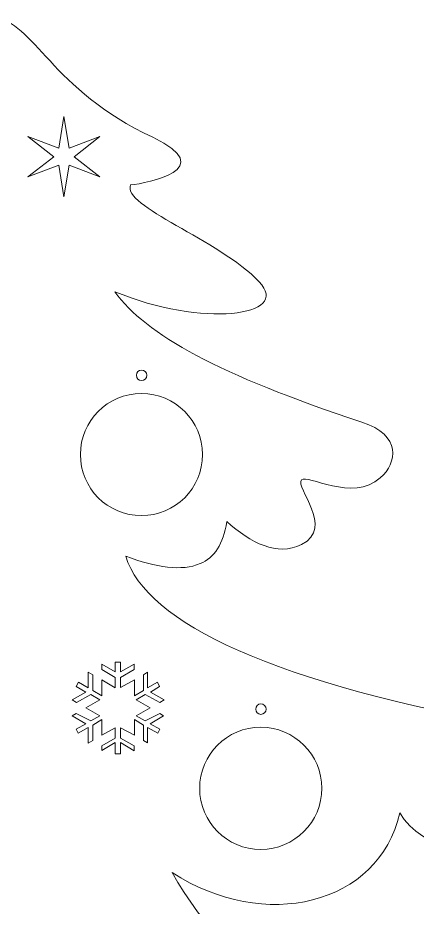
# Model space of a CAD drawing. Header units: centimetres. Extents: x -35.5 to 35.5, y -33.3 to 33.3.
# Drawn here: x -8.17 to 0.68, y 13.59 to 33.31 of the extents above; entities that cross this region are included whole.
import ezdxf

# ---------------------------------------------------------------- set-up
doc = ezdxf.new("R2010")
doc.units = ezdxf.units.CM
doc.header["$MEASUREMENT"] = 0
doc.layers.add('layer 1', color=7, linetype='Continuous')

msp = doc.modelspace()

# ---------------------------------------------------------------- linework, layer by layer
at = {"layer": 'layer 1', "lineweight": 9}
for points, knots in [([(-8.69996, 33.31105), (-9.57356, 33.23839), (-9.96072, 31.7148), (-12.21695, 30.66062), (-12.21695, 30.66062), (-13.72452, 29.95626), (-12.08477, 29.63667), (-11.72849, 29.60692), (-11.72849, 29.60692), (-11.51468, 29.13203), (-13.69064, 28.39256), (-14.57783, 27.45679), (-14.57783, 27.45679), (-15.3133, 26.68103), (-13.2985, 26.4383), (-11.37855, 27.23489), (-11.37855, 27.23489), (-12.06178, 26.28279), (-13.6937, 25.3876), (-16.85781, 24.34451), (-16.85781, 24.34451), (-17.7408, 24.05342), (-17.64141, 23.4406), (-17.26465, 23.10604), (-17.26465, 23.10604), (-16.64942, 22.55975), (-15.63923, 23.19879), (-15.51834, 23.06344), (-15.51834, 23.06344), (-15.36679, 22.89377), (-16.26437, 22.00707), (-15.51834, 21.62882), (-15.51834, 21.62882), (-14.97629, 21.35398), (-14.39222, 21.66757), (-13.86027, 22.13812), (-13.86027, 22.13812), (-13.78771, 21.6329), (-13.57903, 21.33942), (-13.26817, 21.20495), (-13.26817, 21.20495), (-12.86534, 21.03068), (-12.29083, 21.12337), (-11.61854, 21.3682), (-11.61854, 21.3682), (-12.05392, 19.90109), (-14.9346, 18.52488), (-20.39752, 17.57824), (-20.39752, 17.57824), (-21.03886, 17.4671), (-21.96695, 16.51546), (-20.2111, 15.08079), (-20.2111, 15.08079), (-19.57587, 14.56177), (-18.18689, 14.84742), (-17.69425, 15.67707), (-17.69425, 15.67707), (-17.24301, 13.62761), (-14.68004, 13.02159), (-12.64697, 14.35763), (-12.64697, 14.35763), (-13.99976, 11.91087), (-16.53834, 10.3979), (-21.15041, 11.09197), (-21.15041, 11.09197), (-22.79702, 11.33977), (-22.89712, 10.00709), (-22.9055, 9.46937), (-22.9055, 9.46937), (-22.93641, 7.48972), (-20.68618, 8.01312), (-20.56264, 7.48916), (-20.56264, 7.48916), (-20.41535, 6.86454), (-22.02846, 6.7159), (-20.58888, 5.45652), (-20.58888, 5.45652), (-19.78914, 4.75688), (-18.85519, 5.14032), (-17.28526, 5.56123), (-17.28526, 5.56123), (-16.50813, 3.77522), (-14.92701, 3.86512), (-12.92067, 4.94715), (-12.92067, 4.94715), (-14.96243, 2.01689), (-18.40334, 1.14219), (-23.06791, 0.73301), (-23.06791, 0.73301), (-25.49288, 0.5203), (-26.00866, -0.56034), (-25.48154, -1.68145), (-25.48154, -1.68145), (-24.98863, -2.72975), (-23.33723, -1.96245), (-22.81707, -2.89521), (-22.81707, -2.89521), (-22.47776, -3.50367), (-24.09401, -3.89054), (-23.00601, -5.02016), (-23.00601, -5.02016), (-22.49845, -5.54715), (-21.3276, -5.95057), (-19.02639, -5.02531), (-19.02639, -5.02531), (-17.77078, -7.03432), (-16.07257, -7.03833), (-14.04312, -5.5423), (-14.04312, -5.5423), (-12.88653, -6.70755), (-11.62595, -6.64552), (-10.24177, -5.12508), (-10.24177, -5.12508), (-10.24177, -5.12508), (-10.53621, -7.46833), (-10.53621, -7.46833), (-10.53621, -7.46833), (-10.53621, -7.46833), (-10.24177, -7.46833), (-10.24177, -7.46833), (-10.24177, -7.46833), (-10.24177, -7.46833), (-10.24177, -8.80556), (-10.24177, -8.80556), (-10.24177, -8.80556), (-10.24177, -8.80556), (-8.69996, -8.80556), (-8.69996, -8.80556), (-8.69996, -8.80556), (-8.69996, -8.80556), (-7.15815, -8.80556), (-7.15815, -8.80556), (-7.15815, -8.80556), (-7.15815, -8.80556), (-7.15815, -7.46833), (-7.15815, -7.46833), (-7.15815, -7.46833), (-7.15815, -7.46833), (-6.86371, -7.46833), (-6.86371, -7.46833), (-6.86371, -7.46833), (-6.86371, -7.46833), (-7.15815, -5.12508), (-7.15815, -5.12508), (-7.15815, -5.12508), (-5.77397, -6.64552), (-4.51339, -6.70755), (-3.35681, -5.5423), (-3.35681, -5.5423), (-1.32735, -7.03833), (0.37086, -7.03432), (1.62646, -5.02531), (1.62646, -5.02531), (3.92768, -5.95057), (5.09853, -5.54715), (5.60609, -5.02016), (5.60609, -5.02016), (6.69408, -3.89054), (5.07784, -3.50367), (5.41715, -2.89521), (5.41715, -2.89521), (5.93731, -1.96245), (7.5887, -2.72975), (8.08161, -1.68145), (8.08161, -1.68145), (8.60874, -0.56034), (8.09295, 0.5203), (5.66799, 0.73301), (5.66799, 0.73301), (1.00341, 1.14219), (-2.43749, 2.01689), (-4.47925, 4.94715), (-4.47925, 4.94715), (-2.47291, 3.86512), (-0.89179, 3.77522), (-0.11466, 5.56123), (-0.11466, 5.56123), (1.45527, 5.14032), (2.38922, 4.75688), (3.18896, 5.45652), (3.18896, 5.45652), (4.62854, 6.7159), (3.01543, 6.86454), (3.16272, 7.48916), (3.16272, 7.48916), (3.28626, 8.01312), (5.53649, 7.48972), (5.50558, 9.46937), (5.50558, 9.46937), (5.4972, 10.00709), (5.3971, 11.33977), (3.75048, 11.09197), (3.75048, 11.09197), (-0.86158, 10.3979), (-3.40016, 11.91087), (-4.75295, 14.35763), (-4.75295, 14.35763), (-2.71988, 13.02159), (-0.15691, 13.62761), (0.29433, 15.67707), (0.29433, 15.67707), (0.78697, 14.84742), (2.17595, 14.56177), (2.81117, 15.08079), (2.81117, 15.08079), (4.56703, 16.51546), (3.63894, 17.4671), (2.9976, 17.57824), (2.9976, 17.57824), (-2.46532, 18.52488), (-5.346, 19.90109), (-5.78139, 21.3682), (-5.78139, 21.3682), (-5.1091, 21.12337), (-4.53459, 21.03068), (-4.13175, 21.20495), (-4.13175, 21.20495), (-3.8209, 21.33942), (-3.61221, 21.6329), (-3.53965, 22.13812), (-3.53965, 22.13812), (-3.0077, 21.66757), (-2.42363, 21.35398), (-1.88158, 21.62882), (-1.88158, 21.62882), (-1.13555, 22.00707), (-2.03313, 22.89377), (-1.88158, 23.06344), (-1.88158, 23.06344), (-1.76069, 23.19879), (-0.7505, 22.55975), (-0.13527, 23.10604), (-0.13527, 23.10604), (0.24149, 23.4406), (0.34088, 24.05342), (-0.54211, 24.34451), (-0.54211, 24.34451), (-3.70622, 25.3876), (-5.33814, 26.28279), (-6.02137, 27.23489), (-6.02137, 27.23489), (-4.10143, 26.4383), (-2.08663, 26.68103), (-2.82209, 27.45679), (-2.82209, 27.45679), (-3.70928, 28.39256), (-5.88525, 29.13203), (-5.67143, 29.60692), (-5.67143, 29.60692), (-5.31515, 29.63667), (-3.67541, 29.95626), (-5.18297, 30.66062), (-5.18297, 30.66062), (-7.43921, 31.7148), (-7.82636, 33.23839), (-8.69996, 33.31105)], [0, 0, 0, 0, 0.01538462, 0.01538462, 0.01538462, 0.01538462, 0.03076923, 0.03076923, 0.03076923, 0.03076923, 0.04615385, 0.04615385, 0.04615385, 0.04615385, 0.06153846, 0.06153846, 0.06153846, 0.06153846, 0.07692308, 0.07692308, 0.07692308, 0.07692308, 0.09230769, 0.09230769, 0.09230769, 0.09230769, 0.10769231, 0.10769231, 0.10769231, 0.10769231, 0.12307692, 0.12307692, 0.12307692, 0.12307692, 0.13846154, 0.13846154, 0.13846154, 0.13846154, 0.15384615, 0.15384615, 0.15384615, 0.15384615, 0.16923077, 0.16923077, 0.16923077, 0.16923077, 0.18461538, 0.18461538, 0.18461538, 0.18461538, 0.2, 0.2, 0.2, 0.2, 0.21538462, 0.21538462, 0.21538462, 0.21538462, 0.23076923, 0.23076923, 0.23076923, 0.23076923, 0.24615385, 0.24615385, 0.24615385, 0.24615385, 0.26153846, 0.26153846, 0.26153846, 0.26153846, 0.27692308, 0.27692308, 0.27692308, 0.27692308, 0.29230769, 0.29230769, 0.29230769, 0.29230769, 0.30769231, 0.30769231, 0.30769231, 0.30769231, 0.32307692, 0.32307692, 0.32307692, 0.32307692, 0.33846154, 0.33846154, 0.33846154, 0.33846154, 0.35384615, 0.35384615, 0.35384615, 0.35384615, 0.36923077, 0.36923077, 0.36923077, 0.36923077, 0.38461538, 0.38461538, 0.38461538, 0.38461538, 0.4, 0.4, 0.4, 0.4, 0.41538462, 0.41538462, 0.41538462, 0.41538462, 0.43076923, 0.43076923, 0.43076923, 0.43076923, 0.44615385, 0.44615385, 0.44615385, 0.44615385, 0.46153846, 0.46153846, 0.46153846, 0.46153846, 0.47692308, 0.47692308, 0.47692308, 0.47692308, 0.49230769, 0.49230769, 0.49230769, 0.49230769, 0.50769231, 0.50769231, 0.50769231, 0.50769231, 0.52307692, 0.52307692, 0.52307692, 0.52307692, 0.53846154, 0.53846154, 0.53846154, 0.53846154, 0.55384615, 0.55384615, 0.55384615, 0.55384615, 0.56923077, 0.56923077, 0.56923077, 0.56923077, 0.58461538, 0.58461538, 0.58461538, 0.58461538, 0.6, 0.6, 0.6, 0.6, 0.61538462, 0.61538462, 0.61538462, 0.61538462, 0.63076923, 0.63076923, 0.63076923, 0.63076923, 0.64615385, 0.64615385, 0.64615385, 0.64615385, 0.66153846, 0.66153846, 0.66153846, 0.66153846, 0.67692308, 0.67692308, 0.67692308, 0.67692308, 0.69230769, 0.69230769, 0.69230769, 0.69230769, 0.70769231, 0.70769231, 0.70769231, 0.70769231, 0.72307692, 0.72307692, 0.72307692, 0.72307692, 0.73846154, 0.73846154, 0.73846154, 0.73846154, 0.75384615, 0.75384615, 0.75384615, 0.75384615, 0.76923077, 0.76923077, 0.76923077, 0.76923077, 0.78461538, 0.78461538, 0.78461538, 0.78461538, 0.8, 0.8, 0.8, 0.8, 0.81538462, 0.81538462, 0.81538462, 0.81538462, 0.83076923, 0.83076923, 0.83076923, 0.83076923, 0.84615385, 0.84615385, 0.84615385, 0.84615385, 0.86153846, 0.86153846, 0.86153846, 0.86153846, 0.87692308, 0.87692308, 0.87692308, 0.87692308, 0.89230769, 0.89230769, 0.89230769, 0.89230769, 0.90769231, 0.90769231, 0.90769231, 0.90769231, 0.92307692, 0.92307692, 0.92307692, 0.92307692, 0.93846154, 0.93846154, 0.93846154, 0.93846154, 0.95384615, 0.95384615, 0.95384615, 0.95384615, 0.96923077, 0.96923077, 0.96923077, 0.96923077, 1, 1, 1, 1]), ([(-7.15039, 31.1213), (-7.15039, 31.1213), (-7.03641, 30.42106), (-7.03641, 30.42106), (-7.03641, 30.42106), (-7.03641, 30.42106), (-6.35212, 30.67575), (-6.35212, 30.67575), (-6.35212, 30.67575), (-6.35212, 30.67575), (-6.92243, 30.23022), (-6.92243, 30.23022), (-6.92243, 30.23022), (-6.92243, 30.23022), (-6.35212, 29.78469), (-6.35212, 29.78469), (-6.35212, 29.78469), (-6.35212, 29.78469), (-7.03641, 30.03939), (-7.03641, 30.03939), (-7.03641, 30.03939), (-7.03641, 30.03939), (-7.15039, 29.33915), (-7.15039, 29.33915), (-7.15039, 29.33915), (-7.15039, 29.33915), (-7.26437, 30.03939), (-7.26437, 30.03939), (-7.26437, 30.03939), (-7.26437, 30.03939), (-7.94866, 29.78469), (-7.94866, 29.78469), (-7.94866, 29.78469), (-7.94866, 29.78469), (-7.37835, 30.23022), (-7.37835, 30.23022), (-7.37835, 30.23022), (-7.37835, 30.23022), (-7.94866, 30.67575), (-7.94866, 30.67575), (-7.94866, 30.67575), (-7.94866, 30.67575), (-7.26437, 30.42106), (-7.26437, 30.42106), (-7.26437, 30.42106), (-7.26437, 30.42106), (-7.15039, 31.1213), (-7.15039, 31.1213)], [0, 0, 0, 0, 0.07692308, 0.07692308, 0.07692308, 0.07692308, 0.15384615, 0.15384615, 0.15384615, 0.15384615, 0.23076923, 0.23076923, 0.23076923, 0.23076923, 0.30769231, 0.30769231, 0.30769231, 0.30769231, 0.38461538, 0.38461538, 0.38461538, 0.38461538, 0.46153846, 0.46153846, 0.46153846, 0.46153846, 0.53846154, 0.53846154, 0.53846154, 0.53846154, 0.61538462, 0.61538462, 0.61538462, 0.61538462, 0.69230769, 0.69230769, 0.69230769, 0.69230769, 0.76923077, 0.76923077, 0.76923077, 0.76923077, 0.84615385, 0.84615385, 0.84615385, 0.84615385, 1, 1, 1, 1]), ([(-5.42855, 25.49783), (-5.36443, 25.49783), (-5.31242, 25.44582), (-5.31242, 25.3817), (-5.31242, 25.3817), (-5.31242, 25.31758), (-5.36443, 25.26557), (-5.42855, 25.26557), (-5.42855, 25.26557), (-5.49267, 25.26557), (-5.54468, 25.31758), (-5.54468, 25.3817), (-5.54468, 25.3817), (-5.54468, 25.44582), (-5.49267, 25.49783), (-5.42855, 25.49783)], [0, 0, 0, 0, 0.2, 0.2, 0.2, 0.2, 0.4, 0.4, 0.4, 0.4, 0.6, 0.6, 0.6, 0.6, 1, 1, 1, 1]), ([(-5.43184, 24.97978), (-4.68358, 24.97978), (-4.077, 24.3732), (-4.077, 23.62494), (-4.077, 23.62494), (-4.077, 22.87668), (-4.68358, 22.2701), (-5.43184, 22.2701), (-5.43184, 22.2701), (-6.1801, 22.2701), (-6.78668, 22.87668), (-6.78668, 23.62494), (-6.78668, 23.62494), (-6.78668, 24.3732), (-6.1801, 24.97978), (-5.43184, 24.97978)], [0, 0, 0, 0, 0.2, 0.2, 0.2, 0.2, 0.4, 0.4, 0.4, 0.4, 0.6, 0.6, 0.6, 0.6, 1, 1, 1, 1]), ([(-6.01262, 19.01878), (-6.01262, 19.01878), (-6.01262, 18.80642), (-6.01262, 18.80642), (-6.01262, 18.80642), (-6.01262, 18.80642), (-6.31086, 18.9721), (-6.31086, 18.9721), (-6.31086, 18.9721), (-6.31086, 18.9721), (-6.31086, 18.85688), (-6.31086, 18.85688), (-6.31086, 18.85688), (-6.31086, 18.85688), (-6.01262, 18.67792), (-6.01262, 18.67792), (-6.01262, 18.67792), (-6.01262, 18.67792), (-6.01262, 18.45449), (-6.01262, 18.45449), (-6.01262, 18.45449), (-6.01262, 18.45449), (-6.31086, 18.62681), (-6.31086, 18.62681), (-6.31086, 18.62681), (-6.31086, 18.62681), (-6.31086, 18.27538), (-6.31086, 18.27538), (-6.31086, 18.27538), (-6.31086, 18.27538), (-6.50865, 18.39075), (-6.50865, 18.39075), (-6.50865, 18.39075), (-6.50865, 18.39075), (-6.50865, 18.74166), (-6.50865, 18.74166), (-6.50865, 18.74166), (-6.50865, 18.74166), (-6.61575, 18.80007), (-6.61575, 18.80007), (-6.61575, 18.80007), (-6.61575, 18.80007), (-6.61575, 18.44721), (-6.61575, 18.44721), (-6.61575, 18.44721), (-6.61575, 18.44721), (-6.82703, 18.57399), (-6.82703, 18.57399), (-6.82703, 18.57399), (-6.82703, 18.57399), (-6.88039, 18.4818), (-6.88039, 18.4818), (-6.88039, 18.4818), (-6.88039, 18.4818), (-6.66244, 18.35524), (-6.66244, 18.35524), (-6.66244, 18.35524), (-6.66244, 18.35524), (-6.9678, 18.18265), (-6.9678, 18.18265), (-6.9678, 18.18265), (-6.9678, 18.18265), (-6.87339, 18.126), (-6.87339, 18.126), (-6.87339, 18.126), (-6.87339, 18.126), (-6.55504, 18.30507), (-6.55504, 18.30507), (-6.55504, 18.30507), (-6.55504, 18.30507), (-6.35835, 18.18213), (-6.35835, 18.18213), (-6.35835, 18.18213), (-6.35835, 18.18213), (-6.66859, 18.01051), (-6.66859, 18.01051), (-6.66859, 18.01051), (-6.66859, 18.01051), (-6.35787, 17.83198), (-6.35787, 17.83198), (-6.35787, 17.83198), (-6.35787, 17.83198), (-6.55494, 17.71705), (-6.55494, 17.71705), (-6.55494, 17.71705), (-6.55494, 17.71705), (-6.87975, 17.88277), (-6.87975, 17.88277), (-6.87975, 17.88277), (-6.87975, 17.88277), (-6.96784, 17.83175), (-6.96784, 17.83175), (-6.96784, 17.83175), (-6.96784, 17.83175), (-6.66217, 17.65235), (-6.66217, 17.65235), (-6.66217, 17.65235), (-6.66217, 17.65235), (-6.88047, 17.53266), (-6.88047, 17.53266), (-6.88047, 17.53266), (-6.88047, 17.53266), (-6.83323, 17.44761), (-6.83323, 17.44761), (-6.83323, 17.44761), (-6.83323, 17.44761), (-6.61575, 17.57388), (-6.61575, 17.57388), (-6.61575, 17.57388), (-6.61575, 17.57388), (-6.61575, 17.22693), (-6.61575, 17.22693), (-6.61575, 17.22693), (-6.61575, 17.22693), (-6.50865, 17.28048), (-6.50865, 17.28048), (-6.50865, 17.28048), (-6.50865, 17.28048), (-6.50865, 17.62388), (-6.50865, 17.62388), (-6.50865, 17.62388), (-6.50865, 17.62388), (-6.31086, 17.7475), (-6.31086, 17.7475), (-6.31086, 17.7475), (-6.31086, 17.7475), (-6.31086, 17.40083), (-6.31086, 17.40083), (-6.31086, 17.40083), (-6.31086, 17.40083), (-6.01262, 17.56653), (-6.01262, 17.56653), (-6.01262, 17.56653), (-6.01262, 17.56653), (-6.01262, 17.33688), (-6.01262, 17.33688), (-6.01262, 17.33688), (-6.01262, 17.33688), (-6.31086, 17.16457), (-6.31086, 17.16457), (-6.31086, 17.16457), (-6.31086, 17.16457), (-6.31086, 17.05748), (-6.31086, 17.05748), (-6.31086, 17.05748), (-6.31086, 17.05748), (-6.01262, 17.23641), (-6.01262, 17.23641), (-6.01262, 17.23641), (-6.01262, 17.23641), (-6.01262, 16.98962), (-6.01262, 16.98962), (-6.01262, 16.98962), (-6.01262, 16.98962), (-5.89889, 16.98962), (-5.89889, 16.98962), (-5.89889, 16.98962), (-5.89889, 16.98962), (-5.89889, 17.23602), (-5.89889, 17.23602), (-5.89889, 17.23602), (-5.89889, 17.23602), (-5.59401, 17.05709), (-5.59401, 17.05709), (-5.59401, 17.05709), (-5.59401, 17.05709), (-5.59401, 17.16445), (-5.59401, 17.16445), (-5.59401, 17.16445), (-5.59401, 17.16445), (-5.89889, 17.33677), (-5.89889, 17.33677), (-5.89889, 17.33677), (-5.89889, 17.33677), (-5.89889, 17.56585), (-5.89889, 17.56585), (-5.89889, 17.56585), (-5.89889, 17.56585), (-5.58739, 17.40015), (-5.58739, 17.40015), (-5.58739, 17.40015), (-5.58739, 17.40015), (-5.58739, 17.7475), (-5.58739, 17.7475), (-5.58739, 17.7475), (-5.58739, 17.7475), (-5.38961, 17.62388), (-5.38961, 17.62388), (-5.38961, 17.62388), (-5.38961, 17.62388), (-5.38961, 17.27996), (-5.38961, 17.27996), (-5.38961, 17.27996), (-5.38961, 17.27996), (-5.29575, 17.22834), (-5.29575, 17.22834), (-5.29575, 17.22834), (-5.29575, 17.22834), (-5.29575, 17.57336), (-5.29575, 17.57336), (-5.29575, 17.57336), (-5.29575, 17.57336), (-5.07178, 17.44736), (-5.07178, 17.44736), (-5.07178, 17.44736), (-5.07178, 17.44736), (-5.0244, 17.53266), (-5.0244, 17.53266), (-5.0244, 17.53266), (-5.0244, 17.53266), (-5.24239, 17.65217), (-5.24239, 17.65217), (-5.24239, 17.65217), (-5.24239, 17.65217), (-4.94261, 17.83202), (-4.94261, 17.83202), (-4.94261, 17.83202), (-4.94261, 17.83202), (-5.02541, 17.88263), (-5.02541, 17.88263), (-5.02541, 17.88263), (-5.02541, 17.88263), (-5.34993, 17.71705), (-5.34993, 17.71705), (-5.34993, 17.71705), (-5.34993, 17.71705), (-5.54702, 17.83198), (-5.54702, 17.83198), (-5.54702, 17.83198), (-5.54702, 17.83198), (-5.23628, 18.01051), (-5.23628, 18.01051), (-5.23628, 18.01051), (-5.23628, 18.01051), (-5.54654, 18.18213), (-5.54654, 18.18213), (-5.54654, 18.18213), (-5.54654, 18.18213), (-5.34993, 18.30501), (-5.34993, 18.30501), (-5.34993, 18.30501), (-5.34993, 18.30501), (-5.02496, 18.12594), (-5.02496, 18.12594), (-5.02496, 18.12594), (-5.02496, 18.12594), (-4.93045, 18.18265), (-4.93045, 18.18265), (-4.93045, 18.18265), (-4.93045, 18.18265), (-5.23483, 18.3547), (-5.23483, 18.3547), (-5.23483, 18.3547), (-5.23483, 18.3547), (-5.03019, 18.4817), (-5.03019, 18.4817), (-5.03019, 18.4817), (-5.03019, 18.4817), (-5.07867, 18.57383), (-5.07867, 18.57383), (-5.07867, 18.57383), (-5.07867, 18.57383), (-5.29575, 18.44777), (-5.29575, 18.44777), (-5.29575, 18.44777), (-5.29575, 18.44777), (-5.29575, 18.79848), (-5.29575, 18.79848), (-5.29575, 18.79848), (-5.29575, 18.79848), (-5.38961, 18.7422), (-5.38961, 18.7422), (-5.38961, 18.7422), (-5.38961, 18.7422), (-5.38961, 18.39075), (-5.38961, 18.39075), (-5.38961, 18.39075), (-5.38961, 18.39075), (-5.58739, 18.27538), (-5.58739, 18.27538), (-5.58739, 18.27538), (-5.58739, 18.27538), (-5.58739, 18.62752), (-5.58739, 18.62752), (-5.58739, 18.62752), (-5.58739, 18.62752), (-5.89889, 18.45521), (-5.89889, 18.45521), (-5.89889, 18.45521), (-5.89889, 18.45521), (-5.89889, 18.67806), (-5.89889, 18.67806), (-5.89889, 18.67806), (-5.89889, 18.67806), (-5.59401, 18.85701), (-5.59401, 18.85701), (-5.59401, 18.85701), (-5.59401, 18.85701), (-5.59401, 18.97242), (-5.59401, 18.97242), (-5.59401, 18.97242), (-5.59401, 18.97242), (-5.89889, 18.80675), (-5.89889, 18.80675), (-5.89889, 18.80675), (-5.89889, 18.80675), (-5.89889, 19.01878), (-5.89889, 19.01878), (-5.89889, 19.01878), (-5.89889, 19.01878), (-6.01262, 19.01878), (-6.01262, 19.01878)], [0, 0, 0, 0, 0.01265823, 0.01265823, 0.01265823, 0.01265823, 0.02531646, 0.02531646, 0.02531646, 0.02531646, 0.03797468, 0.03797468, 0.03797468, 0.03797468, 0.05063291, 0.05063291, 0.05063291, 0.05063291, 0.06329114, 0.06329114, 0.06329114, 0.06329114, 0.07594937, 0.07594937, 0.07594937, 0.07594937, 0.08860759, 0.08860759, 0.08860759, 0.08860759, 0.10126582, 0.10126582, 0.10126582, 0.10126582, 0.11392405, 0.11392405, 0.11392405, 0.11392405, 0.12658228, 0.12658228, 0.12658228, 0.12658228, 0.13924051, 0.13924051, 0.13924051, 0.13924051, 0.15189873, 0.15189873, 0.15189873, 0.15189873, 0.16455696, 0.16455696, 0.16455696, 0.16455696, 0.17721519, 0.17721519, 0.17721519, 0.17721519, 0.18987342, 0.18987342, 0.18987342, 0.18987342, 0.20253165, 0.20253165, 0.20253165, 0.20253165, 0.21518987, 0.21518987, 0.21518987, 0.21518987, 0.2278481, 0.2278481, 0.2278481, 0.2278481, 0.24050633, 0.24050633, 0.24050633, 0.24050633, 0.25316456, 0.25316456, 0.25316456, 0.25316456, 0.26582278, 0.26582278, 0.26582278, 0.26582278, 0.27848101, 0.27848101, 0.27848101, 0.27848101, 0.29113924, 0.29113924, 0.29113924, 0.29113924, 0.30379747, 0.30379747, 0.30379747, 0.30379747, 0.3164557, 0.3164557, 0.3164557, 0.3164557, 0.32911392, 0.32911392, 0.32911392, 0.32911392, 0.34177215, 0.34177215, 0.34177215, 0.34177215, 0.35443038, 0.35443038, 0.35443038, 0.35443038, 0.36708861, 0.36708861, 0.36708861, 0.36708861, 0.37974684, 0.37974684, 0.37974684, 0.37974684, 0.39240506, 0.39240506, 0.39240506, 0.39240506, 0.40506329, 0.40506329, 0.40506329, 0.40506329, 0.41772152, 0.41772152, 0.41772152, 0.41772152, 0.43037975, 0.43037975, 0.43037975, 0.43037975, 0.44303797, 0.44303797, 0.44303797, 0.44303797, 0.4556962, 0.4556962, 0.4556962, 0.4556962, 0.46835443, 0.46835443, 0.46835443, 0.46835443, 0.48101266, 0.48101266, 0.48101266, 0.48101266, 0.49367089, 0.49367089, 0.49367089, 0.49367089, 0.50632911, 0.50632911, 0.50632911, 0.50632911, 0.51898734, 0.51898734, 0.51898734, 0.51898734, 0.53164557, 0.53164557, 0.53164557, 0.53164557, 0.5443038, 0.5443038, 0.5443038, 0.5443038, 0.55696203, 0.55696203, 0.55696203, 0.55696203, 0.56962025, 0.56962025, 0.56962025, 0.56962025, 0.58227848, 0.58227848, 0.58227848, 0.58227848, 0.59493671, 0.59493671, 0.59493671, 0.59493671, 0.60759494, 0.60759494, 0.60759494, 0.60759494, 0.62025316, 0.62025316, 0.62025316, 0.62025316, 0.63291139, 0.63291139, 0.63291139, 0.63291139, 0.64556962, 0.64556962, 0.64556962, 0.64556962, 0.65822785, 0.65822785, 0.65822785, 0.65822785, 0.67088608, 0.67088608, 0.67088608, 0.67088608, 0.6835443, 0.6835443, 0.6835443, 0.6835443, 0.69620253, 0.69620253, 0.69620253, 0.69620253, 0.70886076, 0.70886076, 0.70886076, 0.70886076, 0.72151899, 0.72151899, 0.72151899, 0.72151899, 0.73417722, 0.73417722, 0.73417722, 0.73417722, 0.74683544, 0.74683544, 0.74683544, 0.74683544, 0.75949367, 0.75949367, 0.75949367, 0.75949367, 0.7721519, 0.7721519, 0.7721519, 0.7721519, 0.78481013, 0.78481013, 0.78481013, 0.78481013, 0.79746835, 0.79746835, 0.79746835, 0.79746835, 0.81012658, 0.81012658, 0.81012658, 0.81012658, 0.82278481, 0.82278481, 0.82278481, 0.82278481, 0.83544304, 0.83544304, 0.83544304, 0.83544304, 0.84810127, 0.84810127, 0.84810127, 0.84810127, 0.86075949, 0.86075949, 0.86075949, 0.86075949, 0.87341772, 0.87341772, 0.87341772, 0.87341772, 0.88607595, 0.88607595, 0.88607595, 0.88607595, 0.89873418, 0.89873418, 0.89873418, 0.89873418, 0.91139241, 0.91139241, 0.91139241, 0.91139241, 0.92405063, 0.92405063, 0.92405063, 0.92405063, 0.93670886, 0.93670886, 0.93670886, 0.93670886, 0.94936709, 0.94936709, 0.94936709, 0.94936709, 0.96202532, 0.96202532, 0.96202532, 0.96202532, 0.97468354, 0.97468354, 0.97468354, 0.97468354, 1, 1, 1, 1]), ([(-2.78272, 18.09503), (-2.7186, 18.09503), (-2.66659, 18.04302), (-2.66659, 17.9789), (-2.66659, 17.9789), (-2.66659, 17.91478), (-2.7186, 17.86277), (-2.78272, 17.86277), (-2.78272, 17.86277), (-2.84685, 17.86277), (-2.89885, 17.91478), (-2.89885, 17.9789), (-2.89885, 17.9789), (-2.89885, 18.04302), (-2.84685, 18.09503), (-2.78272, 18.09503)], [0, 0, 0, 0, 0.2, 0.2, 0.2, 0.2, 0.4, 0.4, 0.4, 0.4, 0.6, 0.6, 0.6, 0.6, 1, 1, 1, 1]), ([(-2.78601, 17.57698), (-2.03775, 17.57698), (-1.43117, 16.9704), (-1.43117, 16.22214), (-1.43117, 16.22214), (-1.43117, 15.47388), (-2.03775, 14.8673), (-2.78601, 14.8673), (-2.78601, 14.8673), (-3.53427, 14.8673), (-4.14085, 15.47388), (-4.14085, 16.22214), (-4.14085, 16.22214), (-4.14085, 16.9704), (-3.53427, 17.57698), (-2.78601, 17.57698)], [0, 0, 0, 0, 0.2, 0.2, 0.2, 0.2, 0.4, 0.4, 0.4, 0.4, 0.6, 0.6, 0.6, 0.6, 1, 1, 1, 1])]:
    msp.add_open_spline(points, degree=3, knots=knots, dxfattribs=at)

doc.saveas('drawing.dxf')
